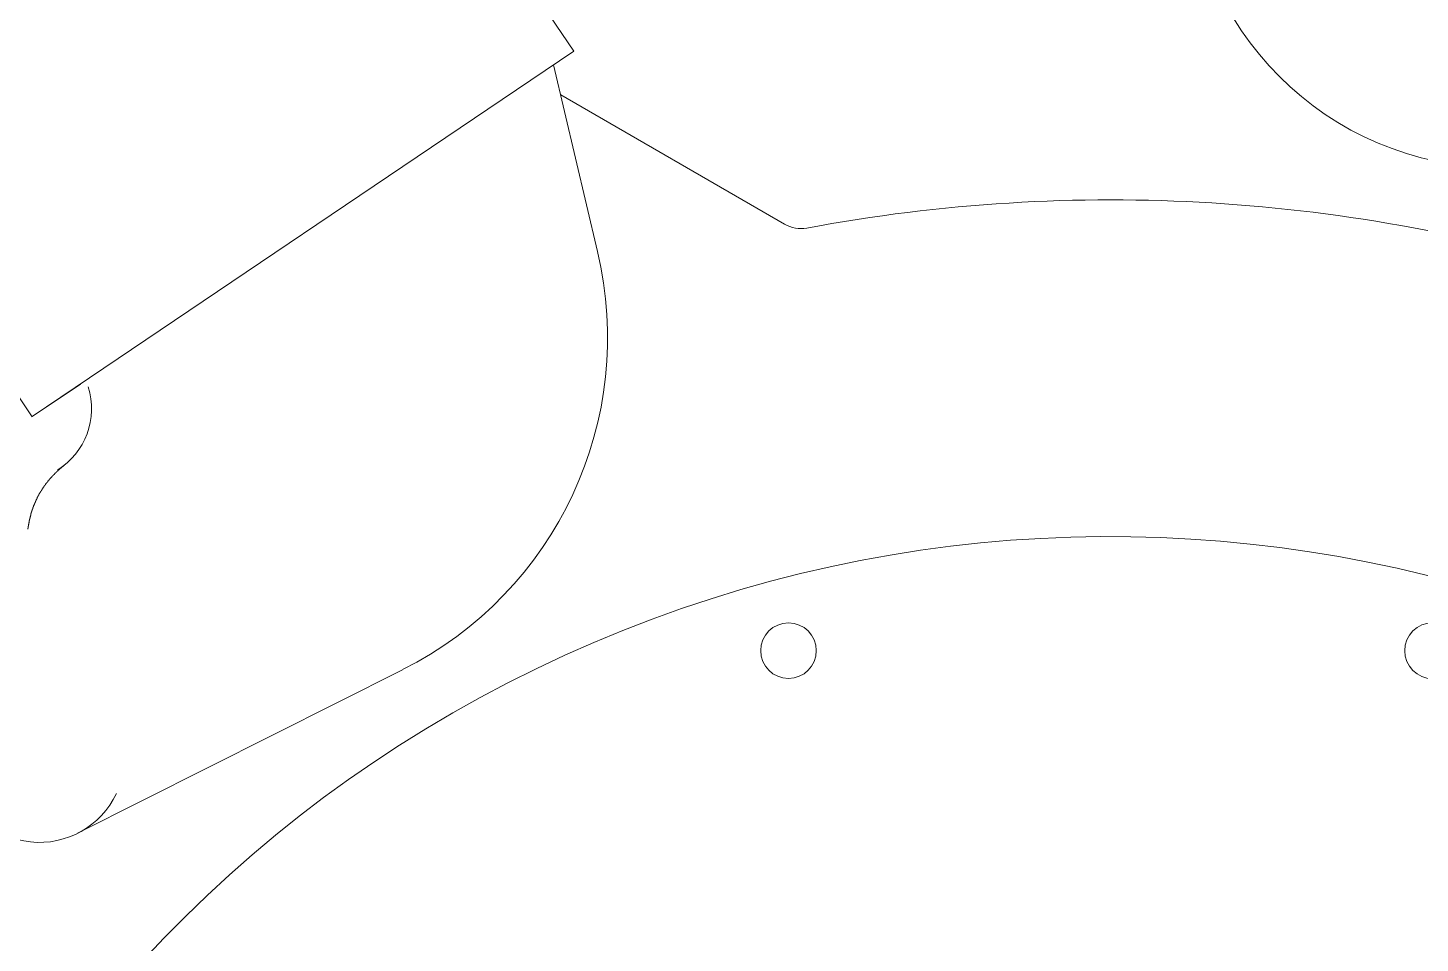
# Model space of a CAD drawing. Header units: millimetres. Extents: x 5194 to 16594, y 329 to 7592.
# Drawn here: x 10730.1 to 10943.3, y 3452.4 to 3592.5 of the extents above; entities that cross this region are included whole.
import ezdxf

# ---------------------------------------------------------------- set-up
doc = ezdxf.new("R2010")
doc.units = ezdxf.units.MM
doc.header["$MEASUREMENT"] = 0
doc.layers.add('PDF_Geometry', color=7, linetype='Continuous', true_color=0x231f20)

msp = doc.modelspace()

# ---------------------------------------------------------------- linework, layer by layer
at = {"layer": 'PDF_Geometry', "color": 0, "lineweight": 9}
for p, q in [((10755, 3675.99), (10813.7, 3588.93)), ((10672.07, 3620.05), (10730.82, 3532.99)), ((10730.82, 3533), (10813.72, 3588.93)), ((10817.35, 3558.28), (10810.61, 3586.86)), ((10845.97, 3562.45), (10811.72, 3582.24)), ((10738.18, 3537.99), (10730.82, 3533)), ((10735.21, 3525.13), (10735.24, 3525.16)), ((10735.24, 3525.18), (10735.28, 3525.2)), ((10735.24, 3525.16), (10735.24, 3525.18)), ((10735.28, 3525.2), (10735.3, 3525.2)), ((10735.3, 3525.2), (10735.33, 3525.22)), ((10735.33, 3525.22), (10735.33, 3525.25)), ((10735.33, 3525.25), (10735.35, 3525.25)), ((10735.35, 3525.25), (10735.37, 3525.27)), ((10735.37, 3525.27), (10735.37, 3525.29)), ((10735.37, 3525.29), (10735.39, 3525.29)), ((10735.39, 3525.29), (10735.42, 3525.29)), ((10735.42, 3525.31), (10735.46, 3525.34)), ((10735.42, 3525.29), (10735.42, 3525.31)), ((10735.46, 3525.34), (10735.46, 3525.36)), ((10735.46, 3525.36), (10735.51, 3525.36)), ((10735.51, 3525.38), (10735.53, 3525.4)), ((10735.51, 3525.36), (10735.51, 3525.38)), ((10735.53, 3525.4), (10735.55, 3525.4)), ((10735.55, 3525.4), (10735.55, 3525.43)), ((10735.55, 3525.43), (10735.57, 3525.43)), ((10735.57, 3525.43), (10735.57, 3525.45)), ((10735.57, 3525.45), (10735.6, 3525.45)), ((10735.6, 3525.45), (10735.64, 3525.47)), ((10735.64, 3525.49), (10735.64, 3525.52)), ((10735.64, 3525.52), (10735.69, 3525.52)), ((10735.64, 3525.47), (10735.64, 3525.49)), ((10735.69, 3525.52), (10735.71, 3525.54)), ((10735.71, 3525.54), (10735.73, 3525.54)), ((10733.16, 3523.01), (10733.16, 3523.03)), ((10733.16, 3523.03), (10733.18, 3523.03)), ((10733.18, 3523.06), (10733.18, 3523.08)), ((10733.18, 3523.08), (10733.2, 3523.08)), ((10733.18, 3523.03), (10733.18, 3523.06)), ((10733.2, 3523.08), (10733.22, 3523.1)), ((10733.22, 3523.12), (10733.22, 3523.15)), ((10733.22, 3523.15), (10733.27, 3523.15)), ((10733.22, 3523.1), (10733.22, 3523.12)), ((10733.27, 3523.17), (10733.27, 3523.19)), ((10733.27, 3523.19), (10733.31, 3523.19)), ((10733.27, 3523.15), (10733.27, 3523.17)), ((10733.31, 3523.21), (10733.31, 3523.24)), ((10733.31, 3523.24), (10733.34, 3523.24)), ((10733.31, 3523.19), (10733.31, 3523.21)), ((10733.34, 3523.24), (10733.34, 3523.26)), ((10733.34, 3523.26), (10733.36, 3523.26)), ((10733.36, 3523.26), (10733.36, 3523.28)), ((10733.36, 3523.28), (10733.38, 3523.28)), ((10733.38, 3523.28), (10733.4, 3523.3)), ((10733.4, 3523.33), (10733.4, 3523.35)), ((10733.4, 3523.35), (10733.43, 3523.35)), ((10733.4, 3523.3), (10733.4, 3523.33)), ((10733.43, 3523.37), (10733.43, 3523.39)), ((10733.43, 3523.39), (10733.47, 3523.39)), ((10733.43, 3523.35), (10733.43, 3523.37)), ((10733.47, 3523.42), (10733.49, 3523.44)), ((10733.47, 3523.39), (10733.47, 3523.42)), ((10733.49, 3523.44), (10733.49, 3523.46)), ((10733.49, 3523.46), (10733.52, 3523.46)), ((10733.52, 3523.48), (10733.54, 3523.51)), ((10733.52, 3523.46), (10733.52, 3523.48)), ((10733.54, 3523.51), (10733.56, 3523.51)), ((10733.56, 3523.53), (10733.58, 3523.55)), ((10733.56, 3523.51), (10733.56, 3523.53)), ((10733.58, 3523.55), (10733.58, 3523.57)), ((10733.58, 3523.57), (10733.61, 3523.57)), ((10733.61, 3523.57), (10733.61, 3523.6)), ((10733.61, 3523.6), (10733.65, 3523.6)), ((10733.65, 3523.62), (10733.65, 3523.64)), ((10733.65, 3523.64), (10733.67, 3523.64)), ((10733.65, 3523.6), (10733.65, 3523.62)), ((10733.67, 3523.64), (10733.7, 3523.66)), ((10733.7, 3523.66), (10733.7, 3523.69)), ((10733.7, 3523.69), (10733.72, 3523.69)), ((10733.72, 3523.69), (10733.74, 3523.71)), ((10733.74, 3523.73), (10733.74, 3523.75)), ((10733.74, 3523.75), (10733.76, 3523.75)), ((10733.74, 3523.71), (10733.74, 3523.73)), ((10733.76, 3523.75), (10733.79, 3523.75)), ((10733.79, 3523.78), (10733.83, 3523.8)), ((10733.79, 3523.75), (10733.79, 3523.78)), ((10733.83, 3523.8), (10733.83, 3523.82)), ((10733.83, 3523.82), (10733.85, 3523.82)), ((10733.85, 3523.82), (10733.88, 3523.84)), ((10733.88, 3523.87), (10733.9, 3523.89)), ((10733.88, 3523.84), (10733.88, 3523.87)), ((10733.9, 3523.89), (10733.92, 3523.89)), ((10733.92, 3523.91), (10733.92, 3523.93)), ((10733.92, 3523.93), (10733.94, 3523.93)), ((10733.92, 3523.89), (10733.92, 3523.91)), ((10733.94, 3523.93), (10733.94, 3523.96)), ((10733.94, 3523.96), (10733.97, 3523.96)), ((10733.97, 3523.96), (10733.97, 3523.98)), ((10733.97, 3523.98), (10734.01, 3523.98)), ((10734.01, 3523.98), (10734.01, 3524)), ((10734.01, 3524), (10734.03, 3524)), ((10734.03, 3524), (10734.03, 3524.02)), ((10734.03, 3524.02), (10734.06, 3524.02)), ((10734.06, 3524.05), (10734.06, 3524.07)), ((10734.06, 3524.07), (10734.08, 3524.07)), ((10734.06, 3524.02), (10734.06, 3524.05)), ((10734.08, 3524.07), (10734.1, 3524.09)), ((10734.1, 3524.09), (10734.1, 3524.11)), ((10734.1, 3524.11), (10734.12, 3524.11)), ((10734.12, 3524.11), (10734.12, 3524.14)), ((10734.12, 3524.14), (10734.15, 3524.14)), ((10734.15, 3524.16), (10734.33, 3524.32)), ((10734.15, 3524.14), (10734.15, 3524.16)), ((10734.33, 3524.32), (10734.36, 3524.35)), ((10734.36, 3524.35), (10734.36, 3524.37)), ((10734.36, 3524.37), (10734.4, 3524.37)), ((10734.4, 3524.39), (10734.4, 3524.42)), ((10734.4, 3524.42), (10734.43, 3524.42)), ((10734.4, 3524.37), (10734.4, 3524.39)), ((10734.43, 3524.42), (10734.45, 3524.42)), ((10734.45, 3524.44), (10734.45, 3524.46)), ((10734.45, 3524.46), (10734.47, 3524.46)), ((10734.45, 3524.42), (10734.45, 3524.44)), ((10734.47, 3524.46), (10734.49, 3524.46)), ((10734.49, 3524.48), (10734.49, 3524.51)), ((10734.49, 3524.51), (10734.52, 3524.51)), ((10734.49, 3524.46), (10734.49, 3524.48)), ((10734.52, 3524.51), (10734.52, 3524.53)), ((10734.52, 3524.53), (10734.54, 3524.53)), ((10734.54, 3524.53), (10734.54, 3524.55)), ((10734.54, 3524.55), (10734.58, 3524.55)), ((10734.58, 3524.57), (10734.58, 3524.6)), ((10734.58, 3524.6), (10734.61, 3524.6)), ((10734.58, 3524.55), (10734.58, 3524.57)), ((10734.61, 3524.6), (10734.63, 3524.6)), ((10734.63, 3524.62), (10734.65, 3524.64)), ((10734.63, 3524.6), (10734.63, 3524.62)), ((10734.65, 3524.64), (10734.67, 3524.64)), ((10734.67, 3524.66), (10734.7, 3524.69)), ((10734.67, 3524.64), (10734.67, 3524.66)), ((10734.7, 3524.69), (10734.72, 3524.71)), ((10734.72, 3524.71), (10734.76, 3524.71)), ((10734.76, 3524.73), (10734.76, 3524.75)), ((10734.76, 3524.75), (10734.79, 3524.75)), ((10734.76, 3524.71), (10734.76, 3524.73)), ((10734.79, 3524.75), (10734.79, 3524.78)), ((10734.79, 3524.78), (10734.81, 3524.78)), ((10734.81, 3524.78), (10734.83, 3524.8)), ((10734.83, 3524.8), (10734.83, 3524.82)), ((10734.83, 3524.82), (10734.85, 3524.82)), ((10734.85, 3524.82), (10734.85, 3524.84)), ((10734.85, 3524.84), (10734.88, 3524.84)), ((10734.88, 3524.87), (10734.92, 3524.89)), ((10734.88, 3524.84), (10734.88, 3524.87)), ((10734.92, 3524.89), (10734.92, 3524.91)), ((10734.92, 3524.91), (10734.94, 3524.91)), ((10734.94, 3524.91), (10734.97, 3524.91)), ((10734.97, 3524.93), (10734.97, 3524.96)), ((10734.97, 3524.96), (10734.99, 3524.96)), ((10734.97, 3524.91), (10734.97, 3524.93)), ((10734.99, 3524.96), (10735.01, 3524.96)), ((10735.01, 3524.98), (10735.03, 3525)), ((10735.01, 3524.96), (10735.01, 3524.98)), ((10735.03, 3525), (10735.06, 3525)), ((10735.06, 3525), (10735.06, 3525.02)), ((10735.06, 3525.02), (10735.1, 3525.02)), ((10735.1, 3525.04), (10735.12, 3525.07)), ((10735.1, 3525.02), (10735.1, 3525.04)), ((10735.12, 3525.07), (10735.12, 3525.09)), ((10735.12, 3525.09), (10735.15, 3525.09)), ((10735.15, 3525.09), (10735.17, 3525.09)), ((10735.17, 3525.09), (10735.17, 3525.11)), ((10735.17, 3525.11), (10735.19, 3525.11)), ((10735.19, 3525.11), (10735.19, 3525.13)), ((10735.19, 3525.13), (10735.21, 3525.13)), ((10731.72, 3520.88), (10731.74, 3520.9)), ((10731.74, 3520.9), (10731.74, 3520.92)), ((10731.74, 3520.92), (10731.76, 3520.92)), ((10731.76, 3520.94), (10731.76, 3520.97)), ((10731.76, 3520.97), (10731.81, 3520.97)), ((10731.76, 3520.92), (10731.76, 3520.94)), ((10731.81, 3521.01), (10731.83, 3521.03)), ((10731.81, 3520.99), (10731.81, 3521.01)), ((10731.81, 3520.97), (10731.81, 3520.99)), ((10731.83, 3521.03), (10731.83, 3521.06)), ((10731.83, 3521.06), (10731.85, 3521.06)), ((10731.85, 3521.1), (10731.85, 3521.12)), ((10731.85, 3521.12), (10731.87, 3521.12)), ((10731.85, 3521.08), (10731.85, 3521.1)), ((10731.85, 3521.06), (10731.85, 3521.08)), ((10731.87, 3521.12), (10731.9, 3521.15)), ((10731.9, 3521.19), (10731.92, 3521.21)), ((10731.9, 3521.17), (10731.9, 3521.19)), ((10731.9, 3521.15), (10731.9, 3521.17)), ((10731.92, 3521.21), (10731.92, 3521.24)), ((10731.92, 3521.24), (10731.94, 3521.24)), ((10731.94, 3521.28), (10731.99, 3521.3)), ((10731.94, 3521.26), (10731.94, 3521.28)), ((10731.94, 3521.24), (10731.94, 3521.26)), ((10731.99, 3521.35), (10732.03, 3521.37)), ((10731.99, 3521.33), (10731.99, 3521.35)), ((10731.99, 3521.3), (10731.99, 3521.33)), ((10732.03, 3521.42), (10732.05, 3521.44)), ((10732.03, 3521.39), (10732.03, 3521.42)), ((10732.03, 3521.37), (10732.03, 3521.39)), ((10732.05, 3521.44), (10732.08, 3521.44)), ((10732.08, 3521.48), (10732.1, 3521.51)), ((10732.08, 3521.46), (10732.08, 3521.48)), ((10732.08, 3521.44), (10732.08, 3521.46)), ((10732.1, 3521.51), (10732.1, 3521.53)), ((10732.1, 3521.53), (10732.12, 3521.53)), ((10732.12, 3521.55), (10732.12, 3521.57)), ((10732.12, 3521.57), (10732.14, 3521.57)), ((10732.12, 3521.53), (10732.12, 3521.55)), ((10732.14, 3521.57), (10732.14, 3521.6)), ((10732.14, 3521.6), (10732.17, 3521.6)), ((10732.17, 3521.64), (10732.17, 3521.66)), ((10732.17, 3521.66), (10732.21, 3521.66)), ((10732.17, 3521.62), (10732.17, 3521.64)), ((10732.17, 3521.6), (10732.17, 3521.62)), ((10732.21, 3521.69), (10732.21, 3521.71)), ((10732.21, 3521.71), (10732.23, 3521.71)), ((10732.21, 3521.66), (10732.21, 3521.69)), ((10732.23, 3521.71), (10732.23, 3521.73)), ((10732.23, 3521.73), (10732.26, 3521.73)), ((10732.26, 3521.75), (10732.26, 3521.78)), ((10732.26, 3521.78), (10732.28, 3521.78)), ((10732.26, 3521.73), (10732.26, 3521.75)), ((10732.28, 3521.8), (10732.3, 3521.82)), ((10732.28, 3521.78), (10732.28, 3521.8)), ((10732.3, 3521.84), (10732.3, 3521.86)), ((10732.3, 3521.86), (10732.32, 3521.86)), ((10732.3, 3521.82), (10732.3, 3521.84)), ((10732.32, 3521.86), (10732.32, 3521.89)), ((10732.32, 3521.89), (10732.35, 3521.89)), ((10732.35, 3521.91), (10732.39, 3521.93)), ((10732.35, 3521.89), (10732.35, 3521.91)), ((10732.39, 3521.95), (10732.39, 3521.98)), ((10732.39, 3521.98), (10732.41, 3521.98)), ((10732.39, 3521.93), (10732.39, 3521.95)), ((10732.41, 3521.98), (10732.41, 3522)), ((10732.41, 3522), (10732.44, 3522)), ((10732.44, 3522.02), (10732.44, 3522.04)), ((10732.44, 3522.04), (10732.46, 3522.04)), ((10732.44, 3522), (10732.44, 3522.02)), ((10732.46, 3522.07), (10732.48, 3522.09)), ((10732.46, 3522.04), (10732.46, 3522.07)), ((10732.48, 3522.13), (10732.48, 3522.16)), ((10732.48, 3522.16), (10732.5, 3522.16)), ((10732.48, 3522.11), (10732.48, 3522.13)), ((10732.48, 3522.09), (10732.48, 3522.11)), ((10732.5, 3522.18), (10732.5, 3522.2)), ((10732.5, 3522.2), (10732.55, 3522.2)), ((10732.5, 3522.16), (10732.5, 3522.18)), ((10732.55, 3522.22), (10732.57, 3522.25)), ((10732.55, 3522.2), (10732.55, 3522.22)), ((10732.57, 3522.25), (10732.57, 3522.27)), ((10732.57, 3522.27), (10732.59, 3522.27)), ((10732.59, 3522.29), (10732.59, 3522.31)), ((10732.59, 3522.31), (10732.62, 3522.31)), ((10732.59, 3522.27), (10732.59, 3522.29)), ((10732.62, 3522.31), (10732.62, 3522.34)), ((10732.62, 3522.34), (10732.64, 3522.34)), ((10732.64, 3522.36), (10732.66, 3522.38)), ((10732.64, 3522.34), (10732.64, 3522.36)), ((10732.66, 3522.38), (10732.68, 3522.4)), ((10732.68, 3522.43), (10732.68, 3522.45)), ((10732.68, 3522.45), (10732.73, 3522.45)), ((10732.68, 3522.4), (10732.68, 3522.43)), ((10732.73, 3522.47), (10732.75, 3522.49)), ((10732.73, 3522.45), (10732.73, 3522.47)), ((10732.75, 3522.49), (10732.77, 3522.52)), ((10732.77, 3522.54), (10732.77, 3522.56)), ((10732.77, 3522.56), (10732.8, 3522.56)), ((10732.77, 3522.52), (10732.77, 3522.54)), ((10732.8, 3522.56), (10732.8, 3522.58)), ((10732.8, 3522.58), (10732.82, 3522.58)), ((10732.82, 3522.61), (10732.84, 3522.63)), ((10732.82, 3522.58), (10732.82, 3522.61)), ((10732.84, 3522.63), (10732.84, 3522.65)), ((10732.84, 3522.65), (10732.86, 3522.65)), ((10732.86, 3522.67), (10732.91, 3522.7)), ((10732.86, 3522.65), (10732.86, 3522.67)), ((10732.91, 3522.7), (10732.91, 3522.72)), ((10732.91, 3522.72), (10732.93, 3522.72)), ((10732.93, 3522.74), (10732.95, 3522.76)), ((10732.93, 3522.72), (10732.93, 3522.74)), ((10732.95, 3522.76), (10732.95, 3522.79)), ((10732.95, 3522.79), (10732.98, 3522.79)), ((10732.98, 3522.81), (10733, 3522.83)), ((10732.98, 3522.79), (10732.98, 3522.81)), ((10733, 3522.83), (10733, 3522.85)), ((10733, 3522.85), (10733.02, 3522.85)), ((10733.02, 3522.85), (10733.04, 3522.88)), ((10733.04, 3522.88), (10733.04, 3522.9)), ((10733.04, 3522.9), (10733.09, 3522.9)), ((10733.09, 3522.94), (10733.09, 3522.97)), ((10733.09, 3522.97), (10733.13, 3522.97)), ((10733.09, 3522.92), (10733.09, 3522.94)), ((10733.09, 3522.9), (10733.09, 3522.92)), ((10733.13, 3522.99), (10733.13, 3523.01)), ((10733.13, 3523.01), (10733.16, 3523.01)), ((10733.13, 3522.97), (10733.13, 3522.99)), ((10730.82, 3518.74), (10730.82, 3518.76)), ((10730.82, 3518.76), (10730.84, 3518.76)), ((10730.84, 3518.85), (10730.84, 3518.87)), ((10730.84, 3518.87), (10730.89, 3518.87)), ((10730.84, 3518.83), (10730.84, 3518.85)), ((10730.84, 3518.81), (10730.84, 3518.83)), ((10730.84, 3518.78), (10730.84, 3518.81)), ((10730.84, 3518.76), (10730.84, 3518.78)), ((10730.89, 3518.99), (10730.89, 3519.01)), ((10730.89, 3519.01), (10730.93, 3519.01)), ((10730.89, 3518.96), (10730.89, 3518.99)), ((10730.89, 3518.94), (10730.89, 3518.96)), ((10730.89, 3518.92), (10730.89, 3518.94)), ((10730.89, 3518.9), (10730.89, 3518.92)), ((10730.89, 3518.87), (10730.89, 3518.9)), ((10730.93, 3519.08), (10730.95, 3519.1)), ((10730.93, 3519.05), (10730.93, 3519.08)), ((10730.93, 3519.03), (10730.93, 3519.05)), ((10730.93, 3519.01), (10730.93, 3519.03)), ((10730.95, 3519.12), (10730.98, 3519.14)), ((10730.95, 3519.1), (10730.95, 3519.12)), ((10730.98, 3519.19), (10730.98, 3519.21)), ((10730.98, 3519.21), (10731, 3519.21)), ((10730.98, 3519.17), (10730.98, 3519.19)), ((10730.98, 3519.14), (10730.98, 3519.17)), ((10731, 3519.23), (10731, 3519.26)), ((10731, 3519.26), (10731.02, 3519.26)), ((10731, 3519.21), (10731, 3519.23)), ((10731.02, 3519.35), (10731.04, 3519.37)), ((10731.02, 3519.32), (10731.02, 3519.35)), ((10731.02, 3519.3), (10731.02, 3519.32)), ((10731.02, 3519.28), (10731.02, 3519.3)), ((10731.02, 3519.26), (10731.02, 3519.28)), ((10731.04, 3519.37), (10731.04, 3519.39)), ((10731.04, 3519.39), (10731.07, 3519.39)), ((10731.07, 3519.46), (10731.11, 3519.48)), ((10731.07, 3519.44), (10731.07, 3519.46)), ((10731.07, 3519.41), (10731.07, 3519.44)), ((10731.07, 3519.39), (10731.07, 3519.41)), ((10731.11, 3519.53), (10731.11, 3519.55)), ((10731.11, 3519.55), (10731.13, 3519.55)), ((10731.11, 3519.5), (10731.11, 3519.53)), ((10731.11, 3519.48), (10731.11, 3519.5)), ((10731.13, 3519.55), (10731.13, 3519.57)), ((10731.13, 3519.57), (10731.16, 3519.57)), ((10731.16, 3519.64), (10731.18, 3519.66)), ((10731.16, 3519.62), (10731.16, 3519.64)), ((10731.16, 3519.59), (10731.16, 3519.62)), ((10731.16, 3519.57), (10731.16, 3519.59)), ((10731.18, 3519.68), (10731.18, 3519.71)), ((10731.18, 3519.71), (10731.2, 3519.71)), ((10731.18, 3519.66), (10731.18, 3519.68)), ((10731.2, 3519.75), (10731.2, 3519.77)), ((10731.2, 3519.77), (10731.22, 3519.77)), ((10731.2, 3519.73), (10731.2, 3519.75)), ((10731.2, 3519.71), (10731.2, 3519.73)), ((10731.22, 3519.8), (10731.22, 3519.82)), ((10731.22, 3519.82), (10731.24, 3519.82)), ((10731.22, 3519.77), (10731.22, 3519.8)), ((10731.24, 3519.86), (10731.24, 3519.89)), ((10731.24, 3519.89), (10731.29, 3519.89)), ((10731.24, 3519.84), (10731.24, 3519.86)), ((10731.24, 3519.82), (10731.24, 3519.84)), ((10731.29, 3519.95), (10731.31, 3519.98)), ((10731.29, 3519.93), (10731.29, 3519.95)), ((10731.29, 3519.91), (10731.29, 3519.93)), ((10731.29, 3519.89), (10731.29, 3519.91)), ((10731.31, 3519.98), (10731.31, 3520)), ((10731.31, 3520), (10731.33, 3520)), ((10731.33, 3520.04), (10731.33, 3520.07)), ((10731.33, 3520.07), (10731.36, 3520.07)), ((10731.33, 3520.02), (10731.33, 3520.04)), ((10731.33, 3520), (10731.33, 3520.02)), ((10731.36, 3520.09), (10731.36, 3520.11)), ((10731.36, 3520.11), (10731.38, 3520.11)), ((10731.36, 3520.07), (10731.36, 3520.09)), ((10731.38, 3520.16), (10731.4, 3520.18)), ((10731.38, 3520.13), (10731.38, 3520.16)), ((10731.38, 3520.11), (10731.38, 3520.13)), ((10731.4, 3520.18), (10731.4, 3520.2)), ((10731.4, 3520.2), (10731.42, 3520.2)), ((10731.42, 3520.27), (10731.47, 3520.29)), ((10731.42, 3520.25), (10731.42, 3520.27)), ((10731.42, 3520.22), (10731.42, 3520.25)), ((10731.42, 3520.2), (10731.42, 3520.22)), ((10731.47, 3520.31), (10731.47, 3520.34)), ((10731.47, 3520.34), (10731.49, 3520.34)), ((10731.47, 3520.29), (10731.47, 3520.31)), ((10731.49, 3520.36), (10731.51, 3520.38)), ((10731.49, 3520.34), (10731.49, 3520.36)), ((10731.51, 3520.43), (10731.51, 3520.45)), ((10731.51, 3520.45), (10731.54, 3520.45)), ((10731.51, 3520.4), (10731.51, 3520.43)), ((10731.51, 3520.38), (10731.51, 3520.4)), ((10731.54, 3520.45), (10731.54, 3520.47)), ((10731.54, 3520.47), (10731.56, 3520.47)), ((10731.56, 3520.54), (10731.56, 3520.56)), ((10731.56, 3520.56), (10731.58, 3520.56)), ((10731.56, 3520.52), (10731.56, 3520.54)), ((10731.56, 3520.49), (10731.56, 3520.52)), ((10731.56, 3520.47), (10731.56, 3520.49)), ((10731.58, 3520.63), (10731.63, 3520.65)), ((10731.58, 3520.61), (10731.58, 3520.63)), ((10731.58, 3520.58), (10731.58, 3520.61)), ((10731.58, 3520.56), (10731.58, 3520.58)), ((10731.63, 3520.67), (10731.63, 3520.7)), ((10731.63, 3520.7), (10731.65, 3520.7)), ((10731.63, 3520.65), (10731.63, 3520.67)), ((10731.65, 3520.72), (10731.67, 3520.74)), ((10731.65, 3520.7), (10731.65, 3520.72)), ((10731.67, 3520.79), (10731.69, 3520.81)), ((10731.67, 3520.76), (10731.67, 3520.79)), ((10731.67, 3520.74), (10731.67, 3520.76)), ((10731.69, 3520.81), (10731.72, 3520.83)), ((10731.72, 3520.85), (10731.72, 3520.88)), ((10731.72, 3520.83), (10731.72, 3520.85)), ((10730.28, 3516.69), (10730.28, 3516.71)), ((10730.28, 3516.71), (10730.3, 3516.71)), ((10730.28, 3516.67), (10730.28, 3516.69)), ((10730.28, 3516.65), (10730.28, 3516.67)), ((10730.28, 3516.62), (10730.28, 3516.65)), ((10730.3, 3516.76), (10730.32, 3516.78)), ((10730.3, 3516.74), (10730.3, 3516.76)), ((10730.3, 3516.71), (10730.3, 3516.74)), ((10730.32, 3516.92), (10730.37, 3516.94)), ((10730.32, 3516.89), (10730.32, 3516.92)), ((10730.32, 3516.87), (10730.32, 3516.89)), ((10730.32, 3516.85), (10730.32, 3516.87)), ((10730.32, 3516.83), (10730.32, 3516.85)), ((10730.32, 3516.8), (10730.32, 3516.83)), ((10730.32, 3516.78), (10730.32, 3516.8)), ((10730.37, 3517.07), (10730.37, 3517.1)), ((10730.37, 3517.1), (10730.39, 3517.1)), ((10730.37, 3516.94), (10730.37, 3517.07)), ((10730.39, 3517.14), (10730.39, 3517.16)), ((10730.39, 3517.16), (10730.41, 3517.16)), ((10730.39, 3517.12), (10730.39, 3517.14)), ((10730.39, 3517.1), (10730.39, 3517.12)), ((10730.41, 3517.28), (10730.41, 3517.3)), ((10730.41, 3517.3), (10730.44, 3517.3)), ((10730.41, 3517.25), (10730.41, 3517.28)), ((10730.41, 3517.23), (10730.41, 3517.25)), ((10730.41, 3517.21), (10730.41, 3517.23)), ((10730.41, 3517.19), (10730.41, 3517.21)), ((10730.41, 3517.16), (10730.41, 3517.19)), ((10730.44, 3517.34), (10730.46, 3517.37)), ((10730.44, 3517.32), (10730.44, 3517.34)), ((10730.44, 3517.3), (10730.44, 3517.32)), ((10730.46, 3517.48), (10730.48, 3517.5)), ((10730.46, 3517.46), (10730.46, 3517.48)), ((10730.46, 3517.43), (10730.46, 3517.46)), ((10730.46, 3517.41), (10730.46, 3517.43)), ((10730.46, 3517.39), (10730.46, 3517.41)), ((10730.46, 3517.37), (10730.46, 3517.39)), ((10730.48, 3517.57), (10730.5, 3517.59)), ((10730.48, 3517.55), (10730.48, 3517.57)), ((10730.48, 3517.52), (10730.48, 3517.55)), ((10730.48, 3517.5), (10730.48, 3517.52)), ((10730.5, 3517.68), (10730.55, 3517.7)), ((10730.5, 3517.66), (10730.5, 3517.68)), ((10730.5, 3517.64), (10730.5, 3517.66)), ((10730.5, 3517.61), (10730.5, 3517.64)), ((10730.5, 3517.59), (10730.5, 3517.61)), ((10730.55, 3517.79), (10730.57, 3517.82)), ((10730.55, 3517.77), (10730.55, 3517.79)), ((10730.55, 3517.75), (10730.55, 3517.77)), ((10730.55, 3517.73), (10730.55, 3517.75)), ((10730.55, 3517.7), (10730.55, 3517.73)), ((10730.57, 3517.86), (10730.59, 3517.88)), ((10730.57, 3517.84), (10730.57, 3517.86)), ((10730.57, 3517.82), (10730.57, 3517.84)), ((10730.59, 3517.97), (10730.62, 3518)), ((10730.59, 3517.95), (10730.59, 3517.97)), ((10730.59, 3517.93), (10730.59, 3517.95)), ((10730.59, 3517.91), (10730.59, 3517.93)), ((10730.59, 3517.88), (10730.59, 3517.91)), ((10730.62, 3518.13), (10730.62, 3518.15)), ((10730.62, 3518.15), (10730.64, 3518.15)), ((10730.62, 3518.11), (10730.62, 3518.13)), ((10730.62, 3518.09), (10730.62, 3518.11)), ((10730.62, 3518.06), (10730.62, 3518.09)), ((10730.62, 3518.04), (10730.62, 3518.06)), ((10730.62, 3518.02), (10730.62, 3518.04)), ((10730.62, 3518), (10730.62, 3518.02)), ((10730.64, 3518.2), (10730.64, 3518.22)), ((10730.64, 3518.22), (10730.66, 3518.22)), ((10730.64, 3518.18), (10730.64, 3518.2)), ((10730.64, 3518.15), (10730.64, 3518.18)), ((10730.66, 3518.31), (10730.66, 3518.33)), ((10730.66, 3518.33), (10730.71, 3518.33)), ((10730.66, 3518.29), (10730.66, 3518.31)), ((10730.66, 3518.27), (10730.66, 3518.29)), ((10730.66, 3518.24), (10730.66, 3518.27)), ((10730.66, 3518.22), (10730.66, 3518.24)), ((10730.71, 3518.47), (10730.75, 3518.49)), ((10730.71, 3518.45), (10730.71, 3518.47)), ((10730.71, 3518.42), (10730.71, 3518.45)), ((10730.71, 3518.4), (10730.71, 3518.42)), ((10730.71, 3518.38), (10730.71, 3518.4)), ((10730.71, 3518.36), (10730.71, 3518.38)), ((10730.71, 3518.33), (10730.71, 3518.36)), ((10730.75, 3518.56), (10730.75, 3518.58)), ((10730.75, 3518.58), (10730.77, 3518.58)), ((10730.75, 3518.54), (10730.75, 3518.56)), ((10730.75, 3518.51), (10730.75, 3518.54)), ((10730.75, 3518.49), (10730.75, 3518.51)), ((10730.77, 3518.6), (10730.77, 3518.63)), ((10730.77, 3518.63), (10730.8, 3518.63)), ((10730.77, 3518.58), (10730.77, 3518.6)), ((10730.8, 3518.69), (10730.8, 3518.72)), ((10730.8, 3518.72), (10730.82, 3518.72)), ((10730.8, 3518.67), (10730.8, 3518.69)), ((10730.8, 3518.65), (10730.8, 3518.67)), ((10730.8, 3518.63), (10730.8, 3518.65)), ((10730.82, 3518.72), (10730.82, 3518.74)), ((10730.14, 3515.91), (10730.14, 3515.93)), ((10730.14, 3515.93), (10730.19, 3515.93)), ((10730.14, 3515.88), (10730.14, 3515.91)), ((10730.14, 3515.86), (10730.14, 3515.88)), ((10730.14, 3515.84), (10730.14, 3515.86)), ((10730.14, 3515.82), (10730.14, 3515.84)), ((10730.14, 3515.79), (10730.14, 3515.82)), ((10730.19, 3516.13), (10730.21, 3516.15)), ((10730.19, 3516.11), (10730.19, 3516.13)), ((10730.19, 3516.09), (10730.19, 3516.11)), ((10730.19, 3516.06), (10730.19, 3516.09)), ((10730.19, 3516.04), (10730.19, 3516.06)), ((10730.19, 3516.02), (10730.19, 3516.04)), ((10730.19, 3516), (10730.19, 3516.02)), ((10730.19, 3515.97), (10730.19, 3516)), ((10730.19, 3515.95), (10730.19, 3515.97)), ((10730.19, 3515.93), (10730.19, 3515.95)), ((10730.21, 3516.22), (10730.21, 3516.24)), ((10730.21, 3516.24), (10730.23, 3516.24)), ((10730.21, 3516.2), (10730.21, 3516.22)), ((10730.21, 3516.18), (10730.21, 3516.2)), ((10730.21, 3516.15), (10730.21, 3516.18)), ((10730.23, 3516.4), (10730.23, 3516.42)), ((10730.23, 3516.42), (10730.26, 3516.42)), ((10730.23, 3516.24), (10730.23, 3516.4)), ((10730.26, 3516.51), (10730.28, 3516.54)), ((10730.26, 3516.49), (10730.26, 3516.51)), ((10730.26, 3516.47), (10730.26, 3516.49)), ((10730.26, 3516.45), (10730.26, 3516.47)), ((10730.26, 3516.42), (10730.26, 3516.45)), ((10730.28, 3516.6), (10730.28, 3516.62)), ((10730.28, 3516.58), (10730.28, 3516.6)), ((10730.28, 3516.56), (10730.28, 3516.58)), ((10730.28, 3516.54), (10730.28, 3516.56)), ((10737.74, 3469.22), (10787.51, 3494.26))]:
    msp.add_line(p, q, dxfattribs=at)
for centre, major_axis, start_param, end_param in [((10955.3, 3618.61), (-33.57, 33.57), 3.926991, 10.210176), ((10895.89, 3313.16), (-178.91, 178.91), -1.092975, -0.600541), ((10848.49, 3566.89), (-3.61, 3.61), 1.840133, 2.53343), ((10761.97, 3545.14), (40.25, 40.25), 4.392256, 5.730784), ((10895.87, 3313.14), (142.46, 142.46), 3.071421, 8.971099), ((10728.84, 3534.2), (-7.81, 7.81), 2.91178, 4.234747), ((10846.58, 3497.18), (3.01, 3.01), 5.497787, 11.780972), ((10945.18, 3497.17), (-3.02, 3.02), 3.926991, 10.210176), ((10731.89, 3480.86), (-9.22, 9.22), 1.016257, 3.487565)]:
    msp.add_ellipse(centre, major_axis=major_axis, ratio=1, start_param=start_param, end_param=end_param, dxfattribs=at)
for points in [[(10734.19, 3524.18), (10734.24, 3524.23), (10734.28, 3524.27), (10734.33, 3524.32)], [(10730.37, 3516.96), (10730.37, 3517.01), (10730.37, 3517.03), (10730.37, 3517.07)], [(10730.23, 3516.27), (10730.23, 3516.31), (10730.23, 3516.36), (10730.23, 3516.4)]]:
    msp.add_open_spline(points, degree=3, dxfattribs=at)

doc.saveas('drawing.dxf')
